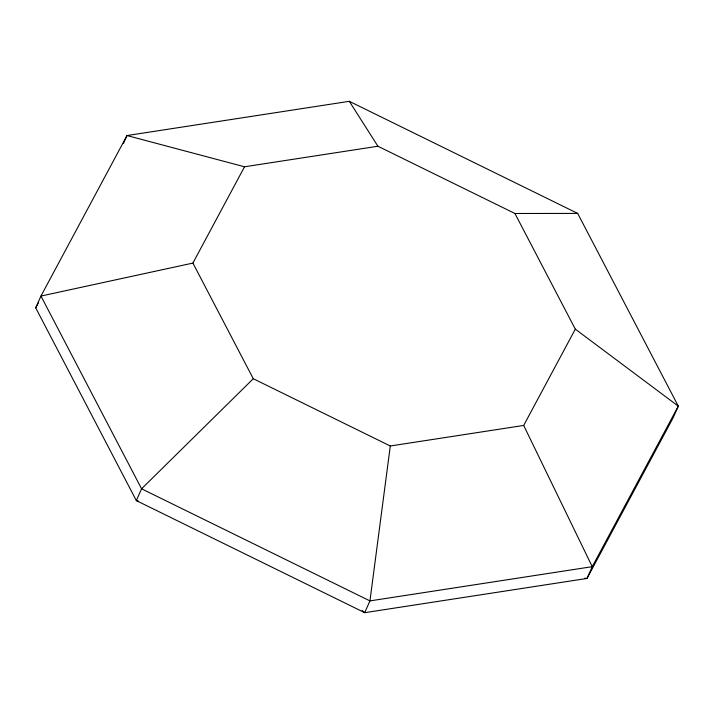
<?xml version="1.0" encoding="UTF-8"?>
<svg xmlns="http://www.w3.org/2000/svg" width="714" height="714" viewBox="0 0 714 714"><rect width="100%" height="100%" fill="white"/><g stroke="black" fill="none" stroke-linecap="round" stroke-linejoin="round"><path stroke-width="1.07" d="M577.671 213.406L514.937 213.495L377.92 146.236L244.527 166.781L192.905 263.082L253.283 378.732L390.299 445.991L369.941 600.902L364.693 612.683L136.329 500.594L35.7 307.841L40.948 296.051L126.994 135.553L349.307 101.317L577.671 213.406L678.3 406.159L673.052 417.949L587.006 578.447L364.693 612.683L362.194 610.488M123.495 143.407L126.994 135.553L244.527 166.781M35.7 307.841L38.324 302.941M390.299 445.991L523.683 425.446L575.314 329.145L514.937 213.495M253.283 378.732L141.577 488.804L136.329 500.594L138.489 501.13M192.905 263.082L40.948 296.051L141.577 488.804L369.941 600.902L592.254 566.666L678.3 406.159L575.314 329.145M584.802 578.144L587.006 578.447L592.254 566.666L523.683 425.446M349.307 101.317L377.92 146.236"/></g></svg>
